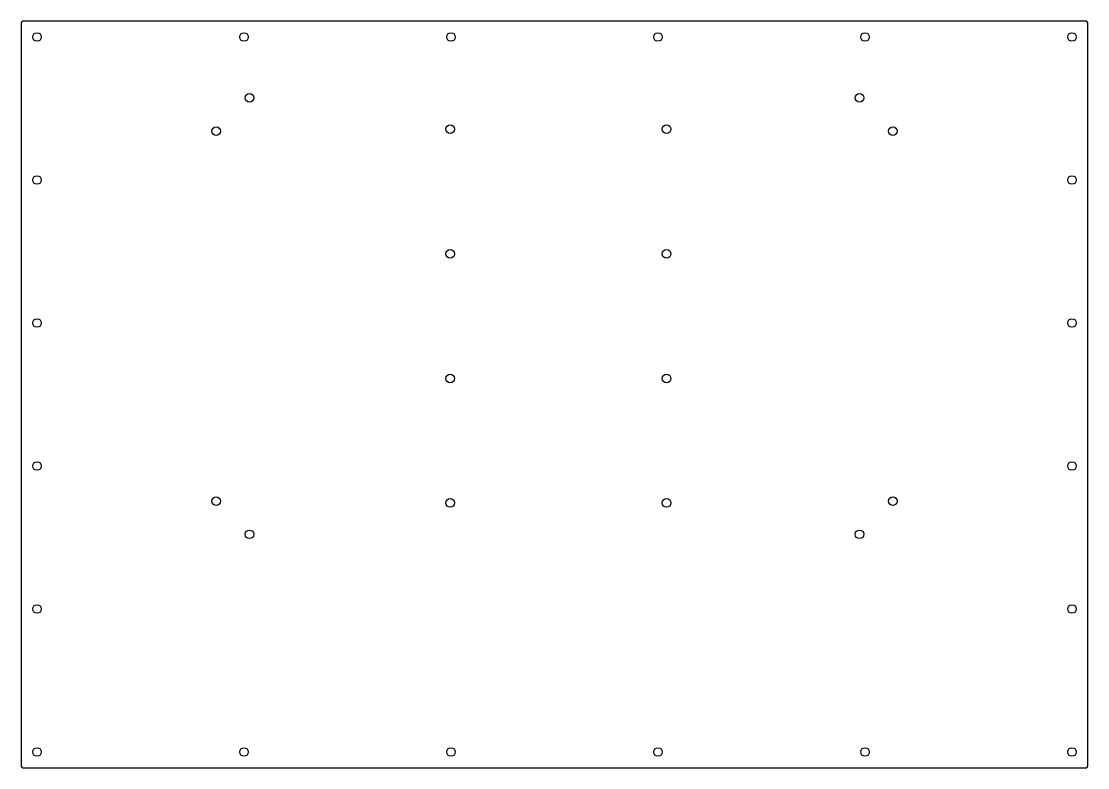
# Model space of a CAD drawing. Header units: millimetres. Extents: x -340 to 340, y -238 to 238.
import ezdxf

# ---------------------------------------------------------------- set-up
doc = ezdxf.new("R2010")
doc.units = ezdxf.units.MM

msp = doc.modelspace()

# ---------------------------------------------------------------- linework, layer by layer
at = {"color": 7, "linetype": 'Continuous', "lineweight": 25}
for p, q in [((339, 238), (-339, 238)), ((-340, 237), (-340, -237)), ((340, -237), (340, 237)), ((-339, -238), (339, -238))]:
    msp.add_line(p, q, dxfattribs=at)
for centre in [(-330, 228), (-198, 228), (-66, 228), (66, 228), (198, 228), (330, 228), (-194.46, 189.18), (194.46, 189.18), (-215.68, 167.96), (-66.5, 169.18), (71.5, 169.18), (215.68, 167.96), (-330, 136.8), (330, 136.8), (-66.5, 89.73), (71.5, 89.73), (-330, 45.6), (330, 45.6), (-66.5, 10.27), (71.5, 10.27), (-330, -45.6), (330, -45.6), (-215.68, -67.96), (-66.5, -69.18), (71.5, -69.18), (215.68, -67.96), (-194.46, -89.18), (194.46, -89.18), (-330, -136.8), (330, -136.8), (-330, -228), (-198, -228), (-66, -228), (66, -228), (198, -228), (330, -228)]:
    msp.add_circle(centre, 2.75, dxfattribs=at)
for centre, start, end in [((339, 237), 0, 90), ((-339, 237), 90, 180), ((-339, -237), 180, 270), ((339, -237), 270, 0)]:
    msp.add_arc(centre, 1, start, end, dxfattribs=at)

doc.saveas('drawing.dxf')
